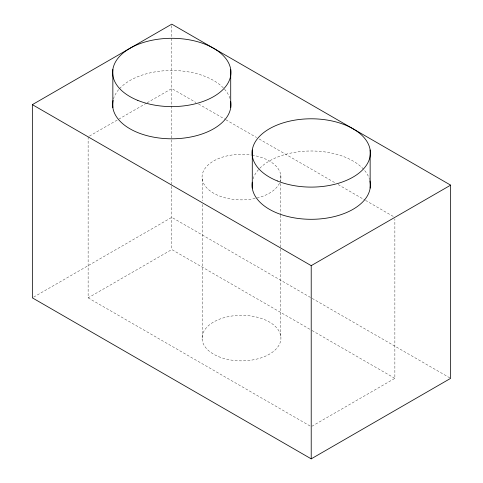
<?xml version="1.0" encoding="UTF-8"?>
<svg xmlns="http://www.w3.org/2000/svg" width="483" height="483" viewBox="0 0 483 483"><rect width="100%" height="100%" fill="white"/><g stroke="black" fill="none" stroke-linecap="round" stroke-linejoin="round"><path stroke-width="0.36" stroke-dasharray="2.42 1.81" d="M89.421 136.103L146.494 103.151M147.14 102.776L171.785 88.552L195.923 102.487M33.659 297.099L171.785 217.35L311.541 298.041M88.129 136.852L88.129 297.854L171.785 249.554L311.378 330.143M311.861 426.278L394.871 378.352L394.871 218.853M198.531 103.99L225.271 119.434M225.923 119.808L256.582 137.51M259.196 139.013L335.516 183.075M338.124 184.584L364.87 200.022M365.522 200.403L393.567 216.595M312.193 298.416L450.645 378.352M312.03 330.523L394.871 378.352M88.129 297.854L311.215 426.652M280.816 175.335L280.816 182.858M280.816 183.612L280.816 214.458M280.816 215.207L280.816 248.31M280.816 249.065L280.816 336.337M202.184 178.861L202.184 200.68M202.184 204.442L202.184 339.863M171.785 25.653L171.785 249.554M113.433 99.045A59.155 34.154 0 0 1 119.078 89.15M119.555 88.618A59.155 34.154 0 0 1 171.785 70.494A59.155 34.154 0 0 1 224.015 88.618M224.492 89.15A59.155 34.154 0 0 1 229.938 98.393M253.062 178.891A59.155 34.154 0 0 1 311.789 150.998A59.155 34.154 0 0 1 369.567 179.543M252.078 155.164A39.437 22.767 0 0 1 280.267 181.27M279.494 183.208A39.437 22.767 0 0 1 231.146 199.068A39.437 22.767 0 0 1 203.385 171.248A39.437 22.767 0 0 1 251.414 155.061M218.57 356.623A39.437 22.767 0 0 0 280.75 340.304A39.437 22.767 0 0 0 225.181 317.373A39.437 22.767 0 0 0 218.57 356.623"/><path stroke-width="0.72" d="M32.355 104.648L171.785 24.15L450.645 185.146L450.645 378.352L311.215 458.85L32.355 297.854L32.355 104.648L311.215 265.65L450.645 185.146M370.147 149.971L370.147 188.129M311.215 265.65L311.215 458.85M252.283 149.971L252.283 188.129M230.717 69.474L230.717 107.624M112.853 69.474L112.853 107.624M230.717 101.672A59.155 34.154 0 0 1 170.638 138.796A59.155 34.154 0 0 1 113.1 100.361M369.9 180.859A59.155 34.154 0 0 1 312.362 219.294A59.155 34.154 0 0 1 252.283 182.169M137.854 100.428A59.155 34.154 0 0 0 230.717 75.426A59.155 34.154 0 0 0 146.784 41.496A59.155 34.154 0 0 0 137.854 100.428M277.284 180.926A59.155 34.154 0 0 0 370.147 155.924A59.155 34.154 0 0 0 286.214 121.994A59.155 34.154 0 0 0 277.284 180.926"/></g></svg>
